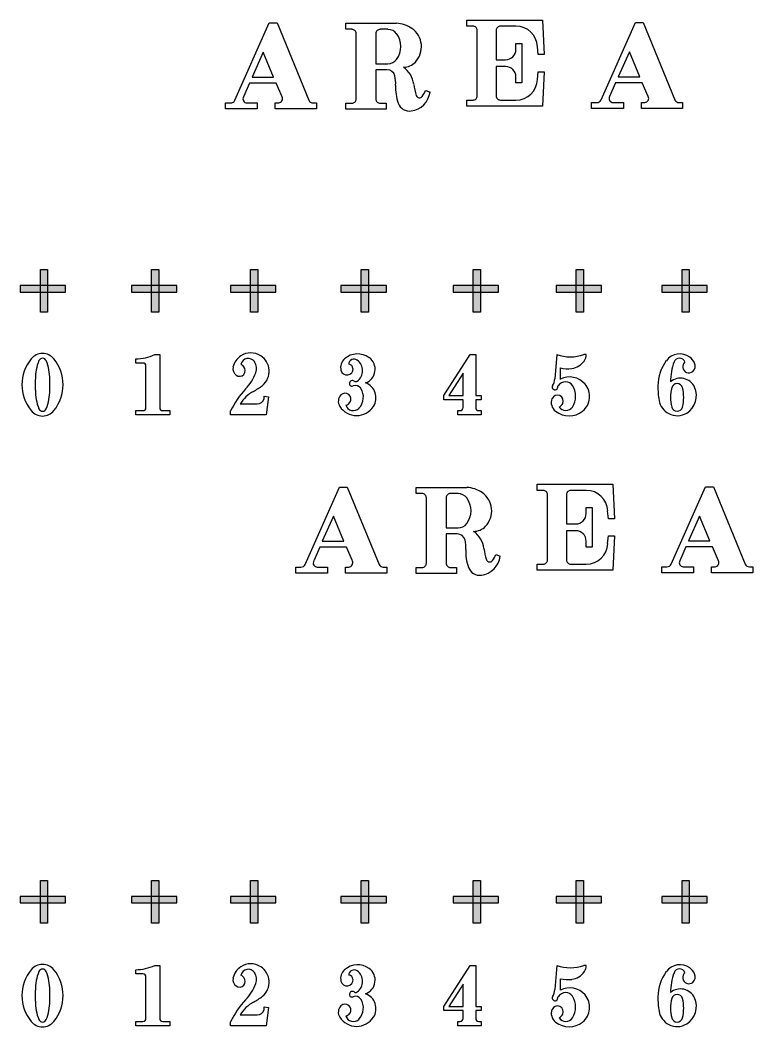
# Model space of a CAD drawing. Extents: x -30826 to 38793, y -30114 to 48793.
# Drawn here: x -29546 to -16751, y -7983 to 9585 of the extents above; entities that cross this region are included whole.
import ezdxf

# ---------------------------------------------------------------- set-up
doc = ezdxf.new("R2010")
doc.units = 13
doc.layers.add('APS_GEOMETRY', color=7, linetype='Continuous')
pattern_1 = [(0, (5767.53, 22452.344), (0, 8.4670712), [6.15787, -2.3092012]), (90, (5767.53, 22452.344), (-8.4670712, 5e-16), [6.15787, -2.3092012])]
pattern_2 = [(0, (7711.26, 22452.344), (0, 8.4670712), [6.15787, -2.3092012]), (90, (7711.26, 22452.344), (-8.4670712, 5e-16), [6.15787, -2.3092012])]
pattern_3 = [(0, (9438.212, 22452.344), (0, 8.4670712), [6.15787, -2.3092012]), (90, (9438.212, 22452.344), (-8.4670712, 5e-16), [6.15787, -2.3092012])]
pattern_4 = [(0, (11370.169, 22452.344), (0, 8.4670712), [6.15787, -2.3092012]), (90, (11370.169, 22452.344), (-8.4670712, 5e-16), [6.15787, -2.3092012])]
pattern_5 = [(0, (13326.366, 22452.344), (0, 8.4670712), [6.15787, -2.3092012]), (90, (13326.366, 22452.344), (-8.4670712, 5e-16), [6.15787, -2.3092012])]
pattern_6 = [(0, (15125.3464, 22452.344), (0, 8.4670712), [6.15787, -2.3092012]), (90, (15125.3464, 22452.344), (-8.4670712, 5e-16), [6.15787, -2.3092012])]
pattern_7 = [(0, (16972.808, 22452.344), (0, 8.4670712), [6.15787, -2.3092012]), (90, (16972.808, 22452.344), (-8.4670712, 5e-16), [6.15787, -2.3092012])]
pattern_8 = [(0, (5767.53, 33112.079), (0, 8.4670712), [6.15787, -2.3092012]), (90, (5767.53, 33112.079), (-8.4670712, 5e-16), [6.15787, -2.3092012])]
pattern_9 = [(0, (7711.26, 33112.079), (0, 8.4670712), [6.15787, -2.3092012]), (90, (7711.26, 33112.079), (-8.4670712, 5e-16), [6.15787, -2.3092012])]
pattern_10 = [(0, (9438.212, 33112.079), (0, 8.4670712), [6.15787, -2.3092012]), (90, (9438.212, 33112.079), (-8.4670712, 5e-16), [6.15787, -2.3092012])]
pattern_11 = [(0, (11370.169, 33112.079), (0, 8.4670712), [6.15787, -2.3092012]), (90, (11370.169, 33112.079), (-8.4670712, 5e-16), [6.15787, -2.3092012])]
pattern_12 = [(0, (13326.366, 33112.079), (0, 8.4670712), [6.15787, -2.3092012]), (90, (13326.366, 33112.079), (-8.4670712, 5e-16), [6.15787, -2.3092012])]
pattern_13 = [(0, (15125.3464, 33112.079), (0, 8.4670712), [6.15787, -2.3092012]), (90, (15125.3464, 33112.079), (-8.4670712, 5e-16), [6.15787, -2.3092012])]
pattern_14 = [(0, (16972.808, 33112.079), (0, 8.4670712), [6.15787, -2.3092012]), (90, (16972.808, 33112.079), (-8.4670712, 5e-16), [6.15787, -2.3092012])]

msp = doc.modelspace()

# ---------------------------------------------------------------- hatches: boundary and pattern name
at = {"true_color": 0xffffff}
h = msp.add_hatch(dxfattribs=at)
h.set_pattern_fill('ANGLE', scale=1.212179)
h.set_pattern_definition(pattern_8)
h.paths.add_polyline_path([(-28753, 4952), (-29068, 4952), (-29068, 4840), (-28753, 4840)])
h.paths.add_polyline_path([(-29068, 4952), (-29192, 4952), (-29192, 4840), (-29068, 4840)])
h.paths.add_polyline_path([(-29192, 4952), (-29546, 4952), (-29546, 4840), (-29192, 4840)])
h.paths.add_polyline_path([(-29068, 4840), (-29192, 4840), (-29192, 4487), (-29068, 4487)])
h.paths.add_polyline_path([(-29068, 5232), (-29192, 5232), (-29192, 4952), (-29068, 4952)])
h = msp.add_hatch(dxfattribs=at)
h.set_pattern_fill('ANGLE', scale=1.212179)
h.set_pattern_definition(pattern_8)
h.paths.add_polyline_path([(-28753, 4952), (-29068, 4952), (-29068, 4840), (-28753, 4840)])
h.paths.add_polyline_path([(-29068, 4952), (-29192, 4952), (-29192, 4840), (-29068, 4840)])
h.paths.add_polyline_path([(-29192, 4952), (-29546, 4952), (-29546, 4840), (-29192, 4840)])
h.paths.add_polyline_path([(-29068, 4840), (-29192, 4840), (-29192, 4487), (-29068, 4487)])
h.paths.add_polyline_path([(-29068, 5232), (-29192, 5232), (-29192, 4952), (-29068, 4952)])
h = msp.add_hatch(dxfattribs=at)
h.set_pattern_fill('ANGLE', scale=1.212179)
h.set_pattern_definition(pattern_9)
h.paths.add_polyline_path([(-26810, 4952), (-27124, 4952), (-27124, 4840), (-26810, 4840)])
h.paths.add_polyline_path([(-27124, 4952), (-27249, 4952), (-27249, 4840), (-27124, 4840)])
h.paths.add_polyline_path([(-27249, 4952), (-27602, 4952), (-27602, 4840), (-27249, 4840)])
h.paths.add_polyline_path([(-27124, 4840), (-27249, 4840), (-27249, 4487), (-27124, 4487)])
h.paths.add_polyline_path([(-27124, 5232), (-27249, 5232), (-27249, 4952), (-27124, 4952)])
h = msp.add_hatch(dxfattribs=at)
h.set_pattern_fill('ANGLE', scale=1.212179)
h.set_pattern_definition(pattern_9)
h.paths.add_polyline_path([(-26810, 4952), (-27124, 4952), (-27124, 4840), (-26810, 4840)])
h.paths.add_polyline_path([(-27124, 4952), (-27249, 4952), (-27249, 4840), (-27124, 4840)])
h.paths.add_polyline_path([(-27249, 4952), (-27602, 4952), (-27602, 4840), (-27249, 4840)])
h.paths.add_polyline_path([(-27124, 4840), (-27249, 4840), (-27249, 4487), (-27124, 4487)])
h.paths.add_polyline_path([(-27124, 5232), (-27249, 5232), (-27249, 4952), (-27124, 4952)])
h = msp.add_hatch(dxfattribs=at)
h.set_pattern_fill('ANGLE', scale=1.212179)
h.set_pattern_definition(pattern_10)
h.paths.add_polyline_path([(-25083, 4952), (-25397, 4952), (-25397, 4840), (-25083, 4840)])
h.paths.add_polyline_path([(-25397, 4952), (-25522, 4952), (-25522, 4840), (-25397, 4840)])
h.paths.add_polyline_path([(-25522, 4952), (-25875, 4952), (-25875, 4840), (-25522, 4840)])
h.paths.add_polyline_path([(-25397, 4840), (-25522, 4840), (-25522, 4487), (-25397, 4487)])
h.paths.add_polyline_path([(-25397, 5232), (-25522, 5232), (-25522, 4952), (-25397, 4952)])
h = msp.add_hatch(dxfattribs=at)
h.set_pattern_fill('ANGLE', scale=1.212179)
h.set_pattern_definition(pattern_10)
h.paths.add_polyline_path([(-25083, 4952), (-25397, 4952), (-25397, 4840), (-25083, 4840)])
h.paths.add_polyline_path([(-25397, 4952), (-25522, 4952), (-25522, 4840), (-25397, 4840)])
h.paths.add_polyline_path([(-25522, 4952), (-25875, 4952), (-25875, 4840), (-25522, 4840)])
h.paths.add_polyline_path([(-25397, 4840), (-25522, 4840), (-25522, 4487), (-25397, 4487)])
h.paths.add_polyline_path([(-25397, 5232), (-25522, 5232), (-25522, 4952), (-25397, 4952)])
h = msp.add_hatch(dxfattribs=at)
h.set_pattern_fill('ANGLE', scale=1.212179)
h.set_pattern_definition(pattern_11)
h.paths.add_polyline_path([(-23151, 4952), (-23465, 4952), (-23465, 4840), (-23151, 4840)])
h.paths.add_polyline_path([(-23465, 4952), (-23590, 4952), (-23590, 4840), (-23465, 4840)])
h.paths.add_polyline_path([(-23590, 4952), (-23943, 4952), (-23943, 4840), (-23590, 4840)])
h.paths.add_polyline_path([(-23465, 4840), (-23590, 4840), (-23590, 4487), (-23465, 4487)])
h.paths.add_polyline_path([(-23465, 5232), (-23590, 5232), (-23590, 4952), (-23465, 4952)])
h = msp.add_hatch(dxfattribs=at)
h.set_pattern_fill('ANGLE', scale=1.212179)
h.set_pattern_definition(pattern_11)
h.paths.add_polyline_path([(-23151, 4952), (-23465, 4952), (-23465, 4840), (-23151, 4840)])
h.paths.add_polyline_path([(-23465, 4952), (-23590, 4952), (-23590, 4840), (-23465, 4840)])
h.paths.add_polyline_path([(-23590, 4952), (-23943, 4952), (-23943, 4840), (-23590, 4840)])
h.paths.add_polyline_path([(-23465, 4840), (-23590, 4840), (-23590, 4487), (-23465, 4487)])
h.paths.add_polyline_path([(-23465, 5232), (-23590, 5232), (-23590, 4952), (-23465, 4952)])
h = msp.add_hatch(dxfattribs=at)
h.set_pattern_fill('ANGLE', scale=1.212179)
h.set_pattern_definition(pattern_12)
h.paths.add_polyline_path([(-21194, 4952), (-21509, 4952), (-21509, 4840), (-21194, 4840)])
h.paths.add_polyline_path([(-21509, 4952), (-21634, 4952), (-21634, 4840), (-21509, 4840)])
h.paths.add_polyline_path([(-21634, 4952), (-21987, 4952), (-21987, 4840), (-21634, 4840)])
h.paths.add_polyline_path([(-21509, 4840), (-21634, 4840), (-21634, 4487), (-21509, 4487)])
h.paths.add_polyline_path([(-21509, 5232), (-21634, 5232), (-21634, 4952), (-21509, 4952)])
h = msp.add_hatch(dxfattribs=at)
h.set_pattern_fill('ANGLE', scale=1.212179)
h.set_pattern_definition(pattern_12)
h.paths.add_polyline_path([(-21194, 4952), (-21509, 4952), (-21509, 4840), (-21194, 4840)])
h.paths.add_polyline_path([(-21509, 4952), (-21634, 4952), (-21634, 4840), (-21509, 4840)])
h.paths.add_polyline_path([(-21634, 4952), (-21987, 4952), (-21987, 4840), (-21634, 4840)])
h.paths.add_polyline_path([(-21509, 4840), (-21634, 4840), (-21634, 4487), (-21509, 4487)])
h.paths.add_polyline_path([(-21509, 5232), (-21634, 5232), (-21634, 4952), (-21509, 4952)])
h = msp.add_hatch(dxfattribs=at)
h.set_pattern_fill('ANGLE', scale=1.212179)
h.set_pattern_definition(pattern_13)
h.paths.add_polyline_path([(-19395, 4952), (-19710, 4952), (-19710, 4840), (-19395, 4840)])
h.paths.add_polyline_path([(-19710, 4952), (-19835, 4952), (-19835, 4840), (-19710, 4840)])
h.paths.add_polyline_path([(-19835, 4952), (-20188, 4952), (-20188, 4840), (-19835, 4840)])
h.paths.add_polyline_path([(-19710, 4840), (-19835, 4840), (-19835, 4487), (-19710, 4487)])
h.paths.add_polyline_path([(-19710, 5232), (-19835, 5232), (-19835, 4952), (-19710, 4952)])
h = msp.add_hatch(dxfattribs=at)
h.set_pattern_fill('ANGLE', scale=1.212179)
h.set_pattern_definition(pattern_13)
h.paths.add_polyline_path([(-19395, 4952), (-19710, 4952), (-19710, 4840), (-19395, 4840)])
h.paths.add_polyline_path([(-19710, 4952), (-19835, 4952), (-19835, 4840), (-19710, 4840)])
h.paths.add_polyline_path([(-19835, 4952), (-20188, 4952), (-20188, 4840), (-19835, 4840)])
h.paths.add_polyline_path([(-19710, 4840), (-19835, 4840), (-19835, 4487), (-19710, 4487)])
h.paths.add_polyline_path([(-19710, 5232), (-19835, 5232), (-19835, 4952), (-19710, 4952)])
h = msp.add_hatch(dxfattribs=at)
h.set_pattern_fill('ANGLE', scale=1.212179)
h.set_pattern_definition(pattern_14)
h.paths.add_polyline_path([(-17548, 4952), (-17862, 4952), (-17862, 4840), (-17548, 4840)])
h.paths.add_polyline_path([(-17862, 4952), (-17987, 4952), (-17987, 4840), (-17862, 4840)])
h.paths.add_polyline_path([(-17987, 4952), (-18340, 4952), (-18340, 4840), (-17987, 4840)])
h.paths.add_polyline_path([(-17862, 4840), (-17987, 4840), (-17987, 4487), (-17862, 4487)])
h.paths.add_polyline_path([(-17862, 5232), (-17987, 5232), (-17987, 4952), (-17862, 4952)])
h = msp.add_hatch(dxfattribs=at)
h.set_pattern_fill('ANGLE', scale=1.212179)
h.set_pattern_definition(pattern_14)
h.paths.add_polyline_path([(-17548, 4952), (-17862, 4952), (-17862, 4840), (-17548, 4840)])
h.paths.add_polyline_path([(-17862, 4952), (-17987, 4952), (-17987, 4840), (-17862, 4840)])
h.paths.add_polyline_path([(-17987, 4952), (-18340, 4952), (-18340, 4840), (-17987, 4840)])
h.paths.add_polyline_path([(-17862, 4840), (-17987, 4840), (-17987, 4487), (-17862, 4487)])
h.paths.add_polyline_path([(-17862, 5232), (-17987, 5232), (-17987, 4952), (-17862, 4952)])
h = msp.add_hatch(dxfattribs=at)
h.set_pattern_fill('ANGLE', scale=1.212179)
h.set_pattern_definition(pattern_1)
h.paths.add_polyline_path([(-28753, -5707), (-29068, -5707), (-29068, -5819), (-28753, -5819)])
h.paths.add_polyline_path([(-29068, -5707), (-29192, -5707), (-29192, -5819), (-29068, -5819)])
h.paths.add_polyline_path([(-29192, -5707), (-29546, -5707), (-29546, -5819), (-29192, -5819)])
h.paths.add_polyline_path([(-29068, -5819), (-29192, -5819), (-29192, -6172), (-29068, -6172)])
h.paths.add_polyline_path([(-29068, -5428), (-29192, -5428), (-29192, -5707), (-29068, -5707)])
h = msp.add_hatch(dxfattribs=at)
h.set_pattern_fill('ANGLE', scale=1.212179)
h.set_pattern_definition(pattern_1)
h.paths.add_polyline_path([(-28753, -5707), (-29068, -5707), (-29068, -5819), (-28753, -5819)])
h.paths.add_polyline_path([(-29068, -5707), (-29192, -5707), (-29192, -5819), (-29068, -5819)])
h.paths.add_polyline_path([(-29192, -5707), (-29546, -5707), (-29546, -5819), (-29192, -5819)])
h.paths.add_polyline_path([(-29068, -5819), (-29192, -5819), (-29192, -6172), (-29068, -6172)])
h.paths.add_polyline_path([(-29068, -5428), (-29192, -5428), (-29192, -5707), (-29068, -5707)])
h = msp.add_hatch(dxfattribs=at)
h.set_pattern_fill('ANGLE', scale=1.212179)
h.set_pattern_definition(pattern_2)
h.paths.add_polyline_path([(-26810, -5707), (-27124, -5707), (-27124, -5819), (-26810, -5819)])
h.paths.add_polyline_path([(-27124, -5707), (-27249, -5707), (-27249, -5819), (-27124, -5819)])
h.paths.add_polyline_path([(-27249, -5707), (-27602, -5707), (-27602, -5819), (-27249, -5819)])
h.paths.add_polyline_path([(-27124, -5819), (-27249, -5819), (-27249, -6172), (-27124, -6172)])
h.paths.add_polyline_path([(-27124, -5428), (-27249, -5428), (-27249, -5707), (-27124, -5707)])
h = msp.add_hatch(dxfattribs=at)
h.set_pattern_fill('ANGLE', scale=1.212179)
h.set_pattern_definition(pattern_2)
h.paths.add_polyline_path([(-26810, -5707), (-27124, -5707), (-27124, -5819), (-26810, -5819)])
h.paths.add_polyline_path([(-27124, -5707), (-27249, -5707), (-27249, -5819), (-27124, -5819)])
h.paths.add_polyline_path([(-27249, -5707), (-27602, -5707), (-27602, -5819), (-27249, -5819)])
h.paths.add_polyline_path([(-27124, -5819), (-27249, -5819), (-27249, -6172), (-27124, -6172)])
h.paths.add_polyline_path([(-27124, -5428), (-27249, -5428), (-27249, -5707), (-27124, -5707)])
h = msp.add_hatch(dxfattribs=at)
h.set_pattern_fill('ANGLE', scale=1.212179)
h.set_pattern_definition(pattern_3)
h.paths.add_polyline_path([(-25083, -5707), (-25397, -5707), (-25397, -5819), (-25083, -5819)])
h.paths.add_polyline_path([(-25397, -5707), (-25522, -5707), (-25522, -5819), (-25397, -5819)])
h.paths.add_polyline_path([(-25522, -5707), (-25875, -5707), (-25875, -5819), (-25522, -5819)])
h.paths.add_polyline_path([(-25397, -5819), (-25522, -5819), (-25522, -6172), (-25397, -6172)])
h.paths.add_polyline_path([(-25397, -5428), (-25522, -5428), (-25522, -5707), (-25397, -5707)])
h = msp.add_hatch(dxfattribs=at)
h.set_pattern_fill('ANGLE', scale=1.212179)
h.set_pattern_definition(pattern_3)
h.paths.add_polyline_path([(-25083, -5707), (-25397, -5707), (-25397, -5819), (-25083, -5819)])
h.paths.add_polyline_path([(-25397, -5707), (-25522, -5707), (-25522, -5819), (-25397, -5819)])
h.paths.add_polyline_path([(-25522, -5707), (-25875, -5707), (-25875, -5819), (-25522, -5819)])
h.paths.add_polyline_path([(-25397, -5819), (-25522, -5819), (-25522, -6172), (-25397, -6172)])
h.paths.add_polyline_path([(-25397, -5428), (-25522, -5428), (-25522, -5707), (-25397, -5707)])
h = msp.add_hatch(dxfattribs=at)
h.set_pattern_fill('ANGLE', scale=1.212179)
h.set_pattern_definition(pattern_4)
h.paths.add_polyline_path([(-23151, -5707), (-23465, -5707), (-23465, -5819), (-23151, -5819)])
h.paths.add_polyline_path([(-23465, -5707), (-23590, -5707), (-23590, -5819), (-23465, -5819)])
h.paths.add_polyline_path([(-23590, -5707), (-23943, -5707), (-23943, -5819), (-23590, -5819)])
h.paths.add_polyline_path([(-23465, -5819), (-23590, -5819), (-23590, -6172), (-23465, -6172)])
h.paths.add_polyline_path([(-23465, -5428), (-23590, -5428), (-23590, -5707), (-23465, -5707)])
h = msp.add_hatch(dxfattribs=at)
h.set_pattern_fill('ANGLE', scale=1.212179)
h.set_pattern_definition(pattern_4)
h.paths.add_polyline_path([(-23151, -5707), (-23465, -5707), (-23465, -5819), (-23151, -5819)])
h.paths.add_polyline_path([(-23465, -5707), (-23590, -5707), (-23590, -5819), (-23465, -5819)])
h.paths.add_polyline_path([(-23590, -5707), (-23943, -5707), (-23943, -5819), (-23590, -5819)])
h.paths.add_polyline_path([(-23465, -5819), (-23590, -5819), (-23590, -6172), (-23465, -6172)])
h.paths.add_polyline_path([(-23465, -5428), (-23590, -5428), (-23590, -5707), (-23465, -5707)])
h = msp.add_hatch(dxfattribs=at)
h.set_pattern_fill('ANGLE', scale=1.212179)
h.set_pattern_definition(pattern_5)
h.paths.add_polyline_path([(-21194, -5707), (-21509, -5707), (-21509, -5819), (-21194, -5819)])
h.paths.add_polyline_path([(-21509, -5707), (-21634, -5707), (-21634, -5819), (-21509, -5819)])
h.paths.add_polyline_path([(-21634, -5707), (-21987, -5707), (-21987, -5819), (-21634, -5819)])
h.paths.add_polyline_path([(-21509, -5819), (-21634, -5819), (-21634, -6172), (-21509, -6172)])
h.paths.add_polyline_path([(-21509, -5428), (-21634, -5428), (-21634, -5707), (-21509, -5707)])
h = msp.add_hatch(dxfattribs=at)
h.set_pattern_fill('ANGLE', scale=1.212179)
h.set_pattern_definition(pattern_5)
h.paths.add_polyline_path([(-21194, -5707), (-21509, -5707), (-21509, -5819), (-21194, -5819)])
h.paths.add_polyline_path([(-21509, -5707), (-21634, -5707), (-21634, -5819), (-21509, -5819)])
h.paths.add_polyline_path([(-21634, -5707), (-21987, -5707), (-21987, -5819), (-21634, -5819)])
h.paths.add_polyline_path([(-21509, -5819), (-21634, -5819), (-21634, -6172), (-21509, -6172)])
h.paths.add_polyline_path([(-21509, -5428), (-21634, -5428), (-21634, -5707), (-21509, -5707)])
h = msp.add_hatch(dxfattribs=at)
h.set_pattern_fill('ANGLE', scale=1.212179)
h.set_pattern_definition(pattern_6)
h.paths.add_polyline_path([(-19395, -5707), (-19710, -5707), (-19710, -5819), (-19395, -5819)])
h.paths.add_polyline_path([(-19710, -5707), (-19835, -5707), (-19835, -5819), (-19710, -5819)])
h.paths.add_polyline_path([(-19835, -5707), (-20188, -5707), (-20188, -5819), (-19835, -5819)])
h.paths.add_polyline_path([(-19710, -5819), (-19835, -5819), (-19835, -6172), (-19710, -6172)])
h.paths.add_polyline_path([(-19710, -5428), (-19835, -5428), (-19835, -5707), (-19710, -5707)])
h = msp.add_hatch(dxfattribs=at)
h.set_pattern_fill('ANGLE', scale=1.212179)
h.set_pattern_definition(pattern_6)
h.paths.add_polyline_path([(-19395, -5707), (-19710, -5707), (-19710, -5819), (-19395, -5819)])
h.paths.add_polyline_path([(-19710, -5707), (-19835, -5707), (-19835, -5819), (-19710, -5819)])
h.paths.add_polyline_path([(-19835, -5707), (-20188, -5707), (-20188, -5819), (-19835, -5819)])
h.paths.add_polyline_path([(-19710, -5819), (-19835, -5819), (-19835, -6172), (-19710, -6172)])
h.paths.add_polyline_path([(-19710, -5428), (-19835, -5428), (-19835, -5707), (-19710, -5707)])
h = msp.add_hatch(dxfattribs=at)
h.set_pattern_fill('ANGLE', scale=1.212179)
h.set_pattern_definition(pattern_7)
h.paths.add_polyline_path([(-17548, -5707), (-17862, -5707), (-17862, -5819), (-17548, -5819)])
h.paths.add_polyline_path([(-17862, -5707), (-17987, -5707), (-17987, -5819), (-17862, -5819)])
h.paths.add_polyline_path([(-17987, -5707), (-18340, -5707), (-18340, -5819), (-17987, -5819)])
h.paths.add_polyline_path([(-17862, -5819), (-17987, -5819), (-17987, -6172), (-17862, -6172)])
h.paths.add_polyline_path([(-17862, -5428), (-17987, -5428), (-17987, -5707), (-17862, -5707)])
h = msp.add_hatch(dxfattribs=at)
h.set_pattern_fill('ANGLE', scale=1.212179)
h.set_pattern_definition(pattern_7)
h.paths.add_polyline_path([(-17548, -5707), (-17862, -5707), (-17862, -5819), (-17548, -5819)])
h.paths.add_polyline_path([(-17862, -5707), (-17987, -5707), (-17987, -5819), (-17862, -5819)])
h.paths.add_polyline_path([(-17987, -5707), (-18340, -5707), (-18340, -5819), (-17987, -5819)])
h.paths.add_polyline_path([(-17862, -5819), (-17987, -5819), (-17987, -6172), (-17862, -6172)])
h.paths.add_polyline_path([(-17862, -5428), (-17987, -5428), (-17987, -5707), (-17862, -5707)])

# ---------------------------------------------------------------- linework, layer by layer
for points in [[(-29192, 5232), (-29068, 5232), (-29068, 4487), (-29192, 4487)], [(-29192, 5232), (-29068, 5232), (-29068, 4487), (-29192, 4487)], [(-27249, 5232), (-27124, 5232), (-27124, 4487), (-27249, 4487)], [(-27249, 5232), (-27124, 5232), (-27124, 4487), (-27249, 4487)], [(-25522, 5232), (-25397, 5232), (-25397, 4487), (-25522, 4487)], [(-25522, 5232), (-25397, 5232), (-25397, 4487), (-25522, 4487)], [(-23590, 5232), (-23465, 5232), (-23465, 4487), (-23590, 4487)], [(-23590, 5232), (-23465, 5232), (-23465, 4487), (-23590, 4487)], [(-21634, 5232), (-21509, 5232), (-21509, 4487), (-21634, 4487)], [(-21634, 5232), (-21509, 5232), (-21509, 4487), (-21634, 4487)], [(-19835, 5232), (-19710, 5232), (-19710, 4487), (-19835, 4487)], [(-19835, 5232), (-19710, 5232), (-19710, 4487), (-19835, 4487)], [(-17987, 5232), (-17862, 5232), (-17862, 4487), (-17987, 4487)], [(-17987, 5232), (-17862, 5232), (-17862, 4487), (-17987, 4487)], [(-29546, 4840), (-28753, 4840), (-28753, 4952), (-29546, 4952)], [(-29546, 4840), (-28753, 4840), (-28753, 4952), (-29546, 4952)], [(-27602, 4840), (-26810, 4840), (-26810, 4952), (-27602, 4952)], [(-27602, 4840), (-26810, 4840), (-26810, 4952), (-27602, 4952)], [(-25875, 4840), (-25083, 4840), (-25083, 4952), (-25875, 4952)], [(-25875, 4840), (-25083, 4840), (-25083, 4952), (-25875, 4952)], [(-23943, 4840), (-23151, 4840), (-23151, 4952), (-23943, 4952)], [(-23943, 4840), (-23151, 4840), (-23151, 4952), (-23943, 4952)], [(-21987, 4840), (-21194, 4840), (-21194, 4952), (-21987, 4952)], [(-21987, 4840), (-21194, 4840), (-21194, 4952), (-21987, 4952)], [(-20188, 4840), (-19395, 4840), (-19395, 4952), (-20188, 4952)], [(-20188, 4840), (-19395, 4840), (-19395, 4952), (-20188, 4952)], [(-18340, 4840), (-17548, 4840), (-17548, 4952), (-18340, 4952)], [(-18340, 4840), (-17548, 4840), (-17548, 4952), (-18340, 4952)], [(-29192, -5428), (-29068, -5428), (-29068, -6172), (-29192, -6172)], [(-29192, -5428), (-29068, -5428), (-29068, -6172), (-29192, -6172)], [(-27249, -5428), (-27124, -5428), (-27124, -6172), (-27249, -6172)], [(-27249, -5428), (-27124, -5428), (-27124, -6172), (-27249, -6172)], [(-25522, -5428), (-25397, -5428), (-25397, -6172), (-25522, -6172)], [(-25522, -5428), (-25397, -5428), (-25397, -6172), (-25522, -6172)], [(-23590, -5428), (-23465, -5428), (-23465, -6172), (-23590, -6172)], [(-23590, -5428), (-23465, -5428), (-23465, -6172), (-23590, -6172)], [(-21634, -5428), (-21509, -5428), (-21509, -6172), (-21634, -6172)], [(-21634, -5428), (-21509, -5428), (-21509, -6172), (-21634, -6172)], [(-19835, -5428), (-19710, -5428), (-19710, -6172), (-19835, -6172)], [(-19835, -5428), (-19710, -5428), (-19710, -6172), (-19835, -6172)], [(-17987, -5428), (-17862, -5428), (-17862, -6172), (-17987, -6172)], [(-17987, -5428), (-17862, -5428), (-17862, -6172), (-17987, -6172)], [(-29546, -5819), (-28753, -5819), (-28753, -5707), (-29546, -5707)], [(-29546, -5819), (-28753, -5819), (-28753, -5707), (-29546, -5707)], [(-27602, -5819), (-26810, -5819), (-26810, -5707), (-27602, -5707)], [(-27602, -5819), (-26810, -5819), (-26810, -5707), (-27602, -5707)], [(-25875, -5819), (-25083, -5819), (-25083, -5707), (-25875, -5707)], [(-25875, -5819), (-25083, -5819), (-25083, -5707), (-25875, -5707)], [(-23943, -5819), (-23151, -5819), (-23151, -5707), (-23943, -5707)], [(-23943, -5819), (-23151, -5819), (-23151, -5707), (-23943, -5707)], [(-21987, -5819), (-21194, -5819), (-21194, -5707), (-21987, -5707)], [(-21987, -5819), (-21194, -5819), (-21194, -5707), (-21987, -5707)], [(-20188, -5819), (-19395, -5819), (-19395, -5707), (-20188, -5707)], [(-20188, -5819), (-19395, -5819), (-19395, -5707), (-20188, -5707)], [(-18340, -5819), (-17548, -5819), (-17548, -5707), (-18340, -5707)], [(-18340, -5819), (-17548, -5819), (-17548, -5707), (-18340, -5707)]]:
    msp.add_lwpolyline(points, close=True)
at = {"layer": 'APS_GEOMETRY', "ltscale": 1000}
for p, q in [((-25795, 8187, 100000000), (-25195, 9537, 100000000)), ((-25195, 9537, 100000000), (-25060, 9537, 100000000)), ((-25060, 9537, 100000000), (-24505, 8187, 100000000)), ((-23858, 9425, 200000000), (-23858, 9530, 200000000)), ((-23858, 9530, 200000000), (-22973, 9530, 200000000)), ((-21743, 9480, 100000000), (-21743, 9585, 100000000)), ((-21743, 9585, 100000000), (-20423, 9585, 100000000)), ((-20423, 9585, 100000000), (-20393, 8985, 100000000)), ((-19403, 8192, 100000000), (-18803, 9542, 100000000)), ((-18803, 9542, 100000000), (-18668, 9542, 100000000)), ((-18668, 9542, 100000000), (-18113, 8192, 100000000)), ((-23753, 9425, 200000000), (-23858, 9425, 200000000)), ((-23678, 8210, 200000000), (-23678, 9350, 200000000)), ((-23333, 9350, 200000000), (-23333, 8825, 200000000)), ((-23123, 9425, 200000000), (-23258, 9425, 200000000)), ((-21638, 9480, 100000000), (-21743, 9480, 100000000)), ((-21563, 8265, 100000000), (-21563, 9405, 100000000)), ((-21233, 9405, 100000000), (-21233, 8895, 100000000)), ((-20888, 9480, 100000000), (-21158, 9480, 100000000)), ((-20888, 9075, 100000000), (-20888, 9180, 100000000)), ((-20888, 9180, 100000000), (-20783, 9180, 100000000)), ((-20783, 9180, 100000000), (-20783, 8490, 100000000)), ((-25300, 9027, 100000000), (-25495, 8592, 100000000)), ((-25120, 8592, 100000000), (-25300, 9027, 100000000)), ((-20498, 8985, 100000000), (-20513, 9120, 100000000)), ((-20393, 8985, 100000000), (-20498, 8985, 100000000)), ((-18908, 9032, 100000000), (-19103, 8597, 100000000)), ((-18728, 8597, 100000000), (-18908, 9032, 100000000)), ((-23333, 8825, 200000000), (-23123, 8825, 200000000)), ((-21233, 8895, 100000000), (-21068, 8895, 100000000)), ((-23138, 8720, 200000000), (-23333, 8720, 200000000)), ((-23333, 8720, 200000000), (-23333, 8210, 200000000)), ((-21068, 8775, 100000000), (-21233, 8775, 100000000)), ((-21233, 8775, 100000000), (-21233, 8265, 100000000)), ((-20513, 8550, 100000000), (-20498, 8685, 100000000)), ((-20498, 8685, 100000000), (-20393, 8685, 100000000)), ((-20393, 8685, 100000000), (-20423, 8085, 100000000)), ((-25540, 8487, 100000000), (-25645, 8247, 100000000)), ((-25075, 8487, 100000000), (-25540, 8487, 100000000)), ((-25495, 8592, 100000000), (-25120, 8592, 100000000)), ((-24970, 8247, 100000000), (-25075, 8487, 100000000)), ((-20888, 8490, 100000000), (-20888, 8595, 100000000)), ((-20783, 8490, 100000000), (-20888, 8490, 100000000)), ((-19148, 8492, 100000000), (-19253, 8252, 100000000)), ((-18683, 8492, 100000000), (-19148, 8492, 100000000)), ((-19103, 8597, 100000000), (-18728, 8597, 100000000)), ((-18578, 8252, 100000000), (-18683, 8492, 100000000)), ((-22463, 8360, 200000000), (-22388, 8330, 200000000)), ((-25960, 8037, 100000000), (-25960, 8142, 100000000)), ((-25960, 8142, 100000000), (-25870, 8142, 100000000)), ((-25585, 8142, 100000000), (-25405, 8142, 100000000)), ((-25405, 8142, 100000000), (-25405, 8037, 100000000)), ((-25090, 8037, 100000000), (-25090, 8142, 100000000)), ((-25090, 8142, 100000000), (-25030, 8142, 100000000)), ((-24430, 8142, 100000000), (-24370, 8142, 100000000)), ((-24370, 8142, 100000000), (-24370, 8037, 100000000)), ((-23858, 8030, 200000000), (-23858, 8135, 200000000)), ((-23858, 8135, 200000000), (-23753, 8135, 200000000)), ((-23258, 8135, 200000000), (-23153, 8135, 200000000)), ((-23153, 8135, 200000000), (-23153, 8030, 200000000)), ((-21743, 8085, 100000000), (-21743, 8190, 100000000)), ((-21743, 8190, 100000000), (-21638, 8190, 100000000)), ((-20423, 8085, 100000000), (-21743, 8085, 100000000)), ((-21158, 8190, 100000000), (-20888, 8190, 100000000)), ((-19568, 8042, 100000000), (-19568, 8147, 100000000)), ((-19568, 8147, 100000000), (-19478, 8147, 100000000)), ((-19193, 8147, 100000000), (-19013, 8147, 100000000)), ((-19013, 8147, 100000000), (-19013, 8042, 100000000)), ((-18698, 8042, 100000000), (-18698, 8147, 100000000)), ((-18698, 8147, 100000000), (-18638, 8147, 100000000)), ((-18038, 8147, 100000000), (-17978, 8147, 100000000)), ((-17978, 8147, 100000000), (-17978, 8042, 100000000)), ((-25405, 8037, 100000000), (-25960, 8037, 100000000)), ((-24370, 8037, 100000000), (-25090, 8037, 100000000)), ((-23153, 8030, 200000000), (-23858, 8030, 200000000)), ((-19013, 8042, 100000000), (-19568, 8042, 100000000)), ((-17978, 8042, 100000000), (-18698, 8042, 100000000)), ((-27192, 3748), (-27107, 3748)), ((-27107, 3748), (-27107, 2824)), ((-22147, 3034), (-21685, 3748)), ((-21685, 3748), (-21590, 3748)), ((-21590, 3748), (-21590, 3034)), ((-20176, 3748), (-20207, 3328)), ((-19661, 3748), (-19703, 3748)), ((-27527, 3601), (-27527, 3674)), ((-27402, 3601), (-27527, 3601)), ((-27349, 2824), (-27349, 3548)), ((-20113, 3317), (-20113, 3517)), ((-21811, 3422), (-22063, 3034)), ((-21811, 3034), (-21811, 3422)), ((-29280, 3317), (-29280, 3128)), ((-29028, 3128), (-29028, 3317)), ((-25283, 2981), (-25283, 3023)), ((-25283, 3023), (-25209, 3013)), ((-25209, 3013), (-25251, 2698)), ((-22147, 2960), (-22147, 3034)), ((-22063, 3034), (-21811, 3034)), ((-21590, 3034), (-21496, 3034)), ((-21496, 3034), (-21496, 2960)), ((-25703, 2887), (-25409, 2887)), ((-21811, 2960), (-22147, 2960)), ((-21811, 2824), (-21811, 2960)), ((-21496, 2960), (-21590, 2960)), ((-21590, 2960), (-21590, 2824)), ((-27527, 2698), (-27527, 2771)), ((-27527, 2771), (-27402, 2771)), ((-26929, 2698), (-27527, 2698)), ((-27055, 2771), (-26929, 2771)), ((-26929, 2771), (-26929, 2698)), ((-25871, 2698), (-25871, 2766)), ((-25251, 2698), (-25871, 2698)), ((-21905, 2698), (-21905, 2771)), ((-21905, 2771), (-21863, 2771)), ((-21496, 2698), (-21905, 2698)), ((-21538, 2771), (-21496, 2771)), ((-21496, 2771), (-21496, 2698)), ((-24569, 87, -200000000), (-23969, 1437, -200000000)), ((-23969, 1437, -200000000), (-23834, 1437, -200000000)), ((-23834, 1437, -200000000), (-23279, 87, -200000000)), ((-22632, 1324, -100000000), (-22632, 1429, -100000000)), ((-22632, 1429, -100000000), (-21747, 1429, -100000000)), ((-20517, 1380, -200000000), (-20517, 1485, -200000000)), ((-20517, 1485, -200000000), (-19197, 1485, -200000000)), ((-19197, 1485, -200000000), (-19167, 885, -200000000)), ((-18176, 92, -200000000), (-17576, 1442, -200000000)), ((-17576, 1442, -200000000), (-17441, 1442, -200000000)), ((-17441, 1442, -200000000), (-16886, 92, -200000000)), ((-22527, 1324, -100000000), (-22632, 1324, -100000000)), ((-22452, 109, -100000000), (-22452, 1249, -100000000)), ((-22107, 1249, -100000000), (-22107, 724, -100000000)), ((-21897, 1324, -100000000), (-22032, 1324, -100000000)), ((-20412, 1380, -200000000), (-20517, 1380, -200000000)), ((-20337, 165, -200000000), (-20337, 1305, -200000000)), ((-20007, 1305, -200000000), (-20007, 795, -200000000)), ((-19662, 1380, -200000000), (-19932, 1380, -200000000)), ((-19662, 975, -200000000), (-19662, 1080, -200000000)), ((-19662, 1080, -200000000), (-19557, 1080, -200000000)), ((-19557, 1080, -200000000), (-19557, 390, -200000000)), ((-24074, 927, -200000000), (-24269, 492, -200000000)), ((-23894, 492, -200000000), (-24074, 927, -200000000)), ((-19272, 885, -200000000), (-19287, 1020, -200000000)), ((-19167, 885, -200000000), (-19272, 885, -200000000)), ((-17681, 932, -200000000), (-17876, 497, -200000000)), ((-17501, 497, -200000000), (-17681, 932, -200000000)), ((-22107, 724, -100000000), (-21897, 724, -100000000)), ((-20007, 795, -200000000), (-19842, 795, -200000000)), ((-21912, 619, -100000000), (-22107, 619, -100000000)), ((-22107, 619, -100000000), (-22107, 109, -100000000)), ((-19842, 675, -200000000), (-20007, 675, -200000000)), ((-20007, 675, -200000000), (-20007, 165, -200000000)), ((-19287, 450, -200000000), (-19272, 585, -200000000)), ((-19272, 585, -200000000), (-19167, 585, -200000000)), ((-19167, 585, -200000000), (-19197, -15, -200000000)), ((-24314, 387, -200000000), (-24419, 147, -200000000)), ((-23849, 387, -200000000), (-24314, 387, -200000000)), ((-24269, 492, -200000000), (-23894, 492, -200000000)), ((-23744, 147, -200000000), (-23849, 387, -200000000)), ((-19662, 390, -200000000), (-19662, 495, -200000000)), ((-19557, 390, -200000000), (-19662, 390, -200000000)), ((-17921, 392, -200000000), (-18026, 152, -200000000)), ((-17456, 392, -200000000), (-17921, 392, -200000000)), ((-17876, 497, -200000000), (-17501, 497, -200000000)), ((-17351, 152, -200000000), (-17456, 392, -200000000)), ((-21237, 259, -100000000), (-21162, 229, -100000000)), ((-24734, -63, -200000000), (-24734, 42, -200000000)), ((-24734, 42, -200000000), (-24644, 42, -200000000)), ((-24359, 42, -200000000), (-24179, 42, -200000000)), ((-24179, 42, -200000000), (-24179, -63, -200000000)), ((-23864, -63, -200000000), (-23864, 42, -200000000)), ((-23864, 42, -200000000), (-23804, 42, -200000000)), ((-23204, 42, -200000000), (-23144, 42, -200000000)), ((-23144, 42, -200000000), (-23144, -63, -200000000)), ((-22632, -71, -100000000), (-22632, 34, -100000000)), ((-22632, 34, -100000000), (-22527, 34, -100000000)), ((-22032, 34, -100000000), (-21927, 34, -100000000)), ((-21927, 34, -100000000), (-21927, -71, -100000000)), ((-20517, -15, -200000000), (-20517, 90, -200000000)), ((-20517, 90, -200000000), (-20412, 90, -200000000)), ((-19932, 90, -200000000), (-19662, 90, -200000000)), ((-18341, -58, -200000000), (-18341, 47, -200000000)), ((-18341, 47, -200000000), (-18251, 47, -200000000)), ((-17966, 47, -200000000), (-17786, 47, -200000000)), ((-17786, 47, -200000000), (-17786, -58, -200000000)), ((-17471, -58, -200000000), (-17471, 47, -200000000)), ((-17471, 47, -200000000), (-17411, 47, -200000000)), ((-16811, 47, -200000000), (-16751, 47, -200000000)), ((-16751, 47, -200000000), (-16751, -58, -200000000)), ((-24179, -63, -200000000), (-24734, -63, -200000000)), ((-23144, -63, -200000000), (-23864, -63, -200000000)), ((-21927, -71, -100000000), (-22632, -71, -100000000)), ((-19197, -15, -200000000), (-20517, -15, -200000000)), ((-17786, -58, -200000000), (-18341, -58, -200000000)), ((-16751, -58, -200000000), (-17471, -58, -200000000)), ((-27527, -7059), (-27527, -6985)), ((-27192, -6912), (-27107, -6912)), ((-27107, -6912), (-27107, -7836)), ((-22147, -7626), (-21685, -6912)), ((-21685, -6912), (-21590, -6912)), ((-21590, -6912), (-21590, -7626)), ((-20176, -6912), (-20207, -7332)), ((-19661, -6912), (-19703, -6912)), ((-27402, -7059), (-27527, -7059)), ((-27349, -7836), (-27349, -7111)), ((-20113, -7342), (-20113, -7143)), ((-29280, -7342), (-29280, -7532)), ((-29028, -7532), (-29028, -7342)), ((-21811, -7237), (-22063, -7626)), ((-21811, -7626), (-21811, -7237)), ((-25283, -7678), (-25283, -7636)), ((-25283, -7636), (-25209, -7647)), ((-25209, -7647), (-25251, -7962)), ((-22147, -7699), (-22147, -7626)), ((-21811, -7699), (-22147, -7699)), ((-22063, -7626), (-21811, -7626)), ((-21811, -7836), (-21811, -7699)), ((-21590, -7626), (-21496, -7626)), ((-21496, -7699), (-21590, -7699)), ((-21590, -7699), (-21590, -7836)), ((-21496, -7626), (-21496, -7699)), ((-27527, -7962), (-27527, -7888)), ((-27527, -7888), (-27402, -7888)), ((-27055, -7888), (-26929, -7888)), ((-26929, -7888), (-26929, -7962)), ((-25871, -7962), (-25871, -7894)), ((-25703, -7773), (-25409, -7773)), ((-21905, -7962), (-21905, -7888)), ((-21905, -7888), (-21863, -7888)), ((-21538, -7888), (-21496, -7888)), ((-21496, -7888), (-21496, -7962)), ((-26929, -7962), (-27527, -7962)), ((-25251, -7962), (-25871, -7962)), ((-21496, -7962), (-21905, -7962))]:
    msp.add_line(p, q, dxfattribs=at)
for centre, radius, start, end in [((-22994, 9018, 200000000), 512, 55.4326, 87.6997), ((-23753, 9350, 200000000), 74.6, 359.7005, 90.3046), ((-23259, 9350, 200000000), 74.6, 89.6962, 180.3038), ((-23123, 9237, 200000000), 187, 36.8542, 90.016), ((-23276, 9125, 200000000), 377, 323.4016, 36.5992), ((-22927, 9121, 200000000), 389, 316.7635, 54.9493), ((-21638, 9406, 100000000), 74.6, 359.7005, 90.3046), ((-21159, 9406, 100000000), 74.6, 89.7005, 180.3046), ((-20889, 9105, 100000000), 376, 2.4111, 89.9279), ((-21067, 9074, 100000000), 179, 269.6976, 0.3046), ((-23123, 9012, 200000000), 187, 269.9817, 323.1466), ((-22854, 9055, 200000000), 291, 270.0584, 316.3385), ((-23138, 8582, 200000000), 138, 13.9112, 90.3447), ((-23517, 8485, 200000000), 529, 356.1892, 14.1987), ((-23100, 8413, 200000000), 430, 6.9601, 54.9681), ((-21067, 8596, 100000000), 179, 359.6976, 90.3046), ((-22205, 8401, 200000000), 785, 176.4415, 199.8193), ((-21769, 8571, 200000000), 910, 186.6841, 199.3036), ((-20889, 8566, 100000000), 376, 270.0732, 357.5892), ((-22769, 8381, 200000000), 384, 277.5887, 352.4102), ((-22572, 8290, 200000000), 59.8, 199.3956, 324.3413), ((-23048, 8624, 200000000), 641, 324.8435, 335.6627), ((-21638, 8265, 100000000), 74.6, 269.6962, 0.3038), ((-21159, 8265, 100000000), 74.6, 179.7005, 270.3046), ((-25865, 8218, 100000000), 76.3, 265.999, 335.9285), ((-25585, 8211, 100000000), 69.5, 149.298, 270.1958), ((-25039, 8217, 100000000), 75.2, 276.7681, 23.745), ((-24430, 8227, 100000000), 85.4, 208.2196, 269.8559), ((-23753, 8209, 200000000), 74.6, 269.6962, 0.3038), ((-23259, 8209, 200000000), 74.6, 179.7005, 270.3046), ((-22748, 8206, 200000000), 208, 200.0155, 278.0566), ((-19472, 8223, 100000000), 76.3, 265.999, 335.9285), ((-19193, 8217, 100000000), 69.5, 149.298, 270.1958), ((-18646, 8222, 100000000), 75.2, 276.7681, 23.745), ((-18037, 8232, 100000000), 85.4, 208.2196, 269.8559), ((-29154, 3510), 258, 39.4246, 140.5742), ((-27552, 4592), 918, 271.5435, 293.1341), ((-25527, 3467), 308, 122.4778, 168.7585), ((-25519, 3455), 323, 57.5159, 122.4861), ((-25515, 3458), 318, 309.2954, 57.7117), ((-23652, 3419), 342, 53.7708, 131.8132), ((-23600, 3492), 253, 290.0746, 53.6638), ((-19939, 4443), 734, 251.2211, 288.7777), ((-19848, 3747), 187, 326.281, 0.3156), ((-18026, 3466), 295, 54.2129, 143.2789), ((-18004, 3499), 256, 23.4103, 53.9084), ((-28796, 3223), 717, 140.978, 219.022), ((-28462, 3328), 818, 157.3554, 180.7336), ((-29154, 3617), 68.1, 22.4033, 157.5972), ((-29846, 3328), 818, 359.2637, 22.6421), ((-29512, 3223), 717, 320.9786, 39.0222), ((-27401, 3549), 52.2, 359.7005, 90.3046), ((-25692, 3502), 139, 169.3831, 232.6883), ((-25715, 3471), 101, 232.83, 41.4123), ((-25562, 3549), 133, 32.8971, 166.8312), ((-25786, 3408), 196, 41.4311, 61.2341), ((-25629, 3506), 212, 339.7593, 32.9212), ((-23745, 3522), 204, 131.6561, 193.2898), ((-23715, 3579), 92.1, 53.456, 179.6753), ((-23812, 3501), 78.6, 3.5851, 86.4052), ((-23796, 3469), 229, 306.5093, 53.4905), ((-19983, 4083), 581, 257.0875, 276.8888), ((-19950, 3812), 308, 276.8946, 326.626), ((-17654, 3195), 756, 143.6671, 179.4651), ((-17165, 3268), 1024, 159.7935, 179.5949), ((-18032, 3586), 101, 20.5623, 159.436), ((-17869, 3538), 108, 129.0946, 309.0946), ((-17890, 3550), 131, 312.9406, 22.8714), ((-26154, 3691), 769, 315.223, 340.3853), ((-23840, 3499), 107, 193.2578, 3.8034), ((-19949, 3010), 348, 39.9377, 117.9798), ((-18015, 3068), 270, 24.551, 130.0882), ((-17869, 3538), 108, 309.0946410000643, 309.094642999823), ((-25947, 3991), 1004, 298.2781, 309.0976), ((-23751, 3244), 46.2, 167.7312, 292.6446), ((-23744, 3243), 53.1, 52.8446, 168.2719), ((-23690, 3099), 112, 33.0769, 112.7216), ((-23686, 3321), 44, 233.3907, 306.592), ((-23609, 2995), 277, 327.1248, 69.7475), ((-20208, 3180), 46.4, 151.4036, 298.5935), ((-20589, 3385), 386, 331.663, 351.464), ((-20215, 3193), 61.5, 298.4677, 8.4017), ((-20020, 3116), 159, 89.1721, 147.4334), ((-20021, 3132), 143, 33.9535, 88.824), ((-20190, 3023), 344, 326.6842, 33.3155), ((-19937, 3018), 334, 309.6171, 40.2247), ((-17069, 3187), 1341, 179.354, 190.1733), ((-17512, 3002), 677, 165.639, 194.361), ((-18074, 3146), 97.5, 14.1267, 165.8733), ((-18636, 3002), 677, 345.6392, 14.3612), ((-18094, 3032), 357, 301.7716, 24.5865), ((-28462, 3118), 818, 179.2651, 202.6435), ((-29846, 3118), 818, 337.3554, 0.7336), ((-24503, 2110), 1517, 136.7663, 154.4031), ((-25183, 2573), 607, 118.4204, 148.9166), ((-23831, 2932), 159, 134.9731, 213.0136), ((-23872, 2972), 102, 327.9947, 134.6889), ((-23833, 3006), 281, 316.5861, 33.022), ((-20165, 2938), 103, 336.5804, 155.4953), ((-27401, 2823), 52.2, 269.6962, 0.3038), ((-27055, 2823), 52.2, 179.7005, 270.3046), ((-25404, 3012), 125, 267.8483, 345.8915), ((-23670, 3035), 350, 212.9674, 327.0321), ((-23887, 2982), 119, 283.2657, 327.8129), ((-23728, 2909), 138, 198.0954, 316.2961), ((-21863, 2823), 52.2, 269.6962, 0.3038), ((-21538, 2823), 52.2, 179.7005, 270.3046), ((-20080, 2913), 192, 159.3478, 232.545), ((-20200, 2963), 145, 297.1011, 332.8989), ((-20018, 2911), 139, 213.6642, 326.3321), ((-18074, 3002), 319, 189.4445, 242.6087), ((-18074, 2858), 97.5, 194.1252, 345.8748), ((-29154, 2935), 258, 219.4241, 320.5759), ((-29154, 2829), 68.1, 202.4119, 337.5881), ((-19960, 3061), 382, 231.782, 308.2179), ((-18073, 2997), 315, 241.9351, 301.8855), ((-21768, 918, -100000000), 512, 55.4326, 87.6997), ((-22527, 1250, -100000000), 74.6, 359.7005, 90.3046), ((-22033, 1250, -100000000), 74.6, 89.6962, 180.3038), ((-21897, 1137, -100000000), 187, 36.8542, 90.016), ((-22050, 1024, -100000000), 377, 323.4016, 36.5992), ((-21701, 1021, -100000000), 389, 316.7635, 54.9493), ((-20412, 1305, -200000000), 74.6, 359.7005, 90.3046), ((-19932, 1305, -200000000), 74.6, 89.7005, 180.3046), ((-19662, 1004, -200000000), 376, 2.4111, 89.9279), ((-19841, 974, -200000000), 179, 269.6976, 0.3046), ((-21897, 912, -100000000), 187, 269.9817, 323.1466), ((-21628, 955, -100000000), 291, 270.0584, 316.3385), ((-21911, 481, -100000000), 138, 13.9112, 90.3447), ((-21874, 312, -100000000), 430, 6.9601, 54.9681), ((-19841, 496, -200000000), 179, 359.6976, 90.3046), ((-22290, 384, -100000000), 529, 356.1892, 14.1987), ((-20543, 470, -100000000), 910, 186.6841, 199.3036), ((-19662, 466, -200000000), 376, 270.0732, 357.5892), ((-20979, 301, -100000000), 785, 176.4415, 199.8193), ((-21543, 280, -100000000), 384, 277.5887, 352.4102), ((-21822, 524, -100000000), 641, 324.8435, 335.6627), ((-24639, 118, -200000000), 76.3, 265.999, 335.9285), ((-24359, 111, -200000000), 69.5, 149.298, 270.1958), ((-23813, 116, -200000000), 75.2, 276.7681, 23.745), ((-23204, 127, -200000000), 85.4, 208.2196, 269.8559), ((-22527, 109, -100000000), 74.6, 269.6962, 0.3038), ((-22033, 109, -100000000), 74.6, 179.7005, 270.3046), ((-21521, 106, -100000000), 208, 200.0155, 278.0566), ((-21346, 189, -100000000), 59.8, 199.3956, 324.3413), ((-20412, 165, -200000000), 74.6, 269.6962, 0.3038), ((-19932, 165, -200000000), 74.6, 179.7005, 270.3046), ((-18246, 123, -200000000), 76.3, 265.999, 335.9285), ((-17967, 116, -200000000), 69.5, 149.298, 270.1958), ((-17420, 121, -200000000), 75.2, 276.7681, 23.745), ((-16811, 132, -200000000), 85.4, 208.2196, 269.8559), ((-28796, -7437), 717, 140.978, 219.022), ((-29154, -7150), 258, 39.4246, 140.5742), ((-28462, -7332), 818, 157.3554, 180.7336), ((-29154, -7043), 68.1, 22.4033, 157.5972), ((-29846, -7332), 818, 359.2637, 22.6421), ((-29512, -7437), 717, 320.9786, 39.0222), ((-27552, -6068), 918, 271.5435, 293.1341), ((-25527, -7192), 308, 122.4778, 168.7585), ((-25519, -7205), 323, 57.5159, 122.4861), ((-25562, -7110), 133, 32.8971, 166.8312), ((-25515, -7202), 318, 309.2954, 57.7117), ((-23745, -7138), 204, 131.6561, 193.2898), ((-23652, -7241), 342, 53.7708, 131.8132), ((-23715, -7081), 92.1, 53.456, 179.6753), ((-23796, -7190), 229, 306.5093, 53.4905), ((-23600, -7168), 253, 290.0746, 53.6638), ((-19939, -6217), 734, 251.2211, 288.7777), ((-19950, -6847), 308, 276.8946, 326.626), ((-19848, -6913), 187, 326.281, 0.3156), ((-17654, -7465), 756, 143.6671, 179.4651), ((-18026, -7194), 295, 54.2129, 143.2789), ((-18032, -7073), 101, 20.5623, 159.436), ((-18004, -7161), 256, 23.4103, 53.9084), ((-27401, -7111), 52.2, 359.7005, 90.3046), ((-25692, -7158), 139, 169.3831, 232.6883), ((-25715, -7189), 101, 232.83, 41.4123), ((-25786, -7251), 196, 41.4311, 61.2341), ((-25629, -7153), 212, 339.7593, 32.9212), ((-23840, -7161), 107, 193.2578, 3.8034), ((-23812, -7158), 78.6, 3.5851, 86.4052), ((-19983, -6577), 581, 257.0875, 276.8888), ((-17165, -7392), 1024, 159.7935, 179.5949), ((-17869, -7122), 108, 129.0946, 309.0946), ((-17890, -7110), 131, 312.9406, 22.8714), ((-26154, -6969), 769, 315.223, 340.3853), ((-23744, -7416), 53.1, 52.8446, 168.2719), ((-23686, -7339), 44, 233.3907, 306.592), ((-20589, -7275), 386, 331.663, 351.464), ((-19949, -7650), 348, 39.9377, 117.9798), ((-18015, -7591), 270, 24.551, 130.0882), ((-17869, -7122), 108, 309.0946410000646, 309.0946429998231), ((-28462, -7542), 818, 179.2651, 202.6435), ((-29846, -7542), 818, 337.3554, 0.7336), ((-24503, -8550), 1517, 136.7663, 154.4031), ((-25183, -8086), 607, 118.4204, 148.9166), ((-25947, -6668), 1004, 298.2781, 309.0976), ((-23751, -7415), 46.2, 167.7312, 292.6446), ((-23690, -7561), 112, 33.0769, 112.7216), ((-23833, -7653), 281, 316.5861, 33.022), ((-23609, -7665), 277, 327.1248, 69.7475), ((-20208, -7480), 46.4, 151.4036, 298.5935), ((-20215, -7467), 61.5, 298.4677, 8.4017), ((-20020, -7544), 159, 89.1721, 147.4334), ((-20021, -7527), 143, 33.9535, 88.824), ((-20190, -7636), 344, 326.6842, 33.3155), ((-19937, -7642), 334, 309.6171, 40.2247), ((-17069, -7473), 1341, 179.354, 190.1733), ((-17512, -7657), 677, 165.639, 194.361), ((-18074, -7513), 97.5, 14.1267, 165.8733), ((-18636, -7657), 677, 345.6392, 14.3612), ((-18094, -7627), 357, 301.7716, 24.5865), ((-25404, -7648), 125, 267.8483, 345.8915), ((-23831, -7728), 159, 134.9731, 213.0136), ((-23872, -7688), 102, 327.9947, 134.6889), ((-20080, -7746), 192, 159.3478, 232.545), ((-20165, -7721), 103, 336.5804, 155.4953), ((-18074, -7658), 319, 189.4445, 242.6087), ((-29154, -7724), 258, 219.4241, 320.5759), ((-29154, -7831), 68.1, 202.4119, 337.5881), ((-27401, -7836), 52.2, 269.6962, 0.3038), ((-27055, -7836), 52.2, 179.7005, 270.3046), ((-23670, -7624), 350, 212.9674, 327.0321), ((-23887, -7678), 119, 283.2657, 327.8129), ((-23728, -7751), 138, 198.0954, 316.2961), ((-21863, -7836), 52.2, 269.6962, 0.3038), ((-21538, -7836), 52.2, 179.7005, 270.3046), ((-19960, -7599), 382, 231.782, 308.2179), ((-20200, -7696), 145, 297.1011, 332.8989), ((-20018, -7749), 139, 213.6642, 326.3321), ((-18074, -7802), 97.5, 194.1252, 345.8748), ((-18073, -7663), 315, 241.9351, 301.8855)]:
    msp.add_arc(centre, radius, start, end, dxfattribs=at)

doc.saveas('drawing.dxf')
